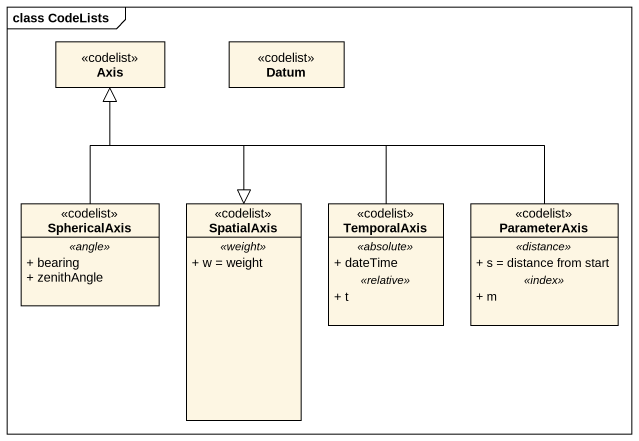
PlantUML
@startuml
mainframe class CodeLists
hide circle
hide empty members
skinparam classAttributeIconSize 0
class Axis <<codelist>>
class Datum <<codelist>>
class SphericalAxis <<codelist>> {
  .. <<angle>> ..
  + bearing
  + zenithAngle
}
class SpatialAxis <<codelist>> {
  .. <<weight>> ..
  + w = weight
}
class TemporalAxis <<codelist>> {
  .. <<absolute>> ..
  + dateTime
  .. <<relative>> ..
  + t
}
class ParameterAxis <<codelist>> {
  .. <<distance>> ..
  + s = distance from start
  .. <<index>> ..
  + m
}
SphericalAxis -right-|> SpatialAxis
SpatialAxis -up-|> Axis
TemporalAxis -up-|> Axis
ParameterAxis -left-|> Axis
@enduml
